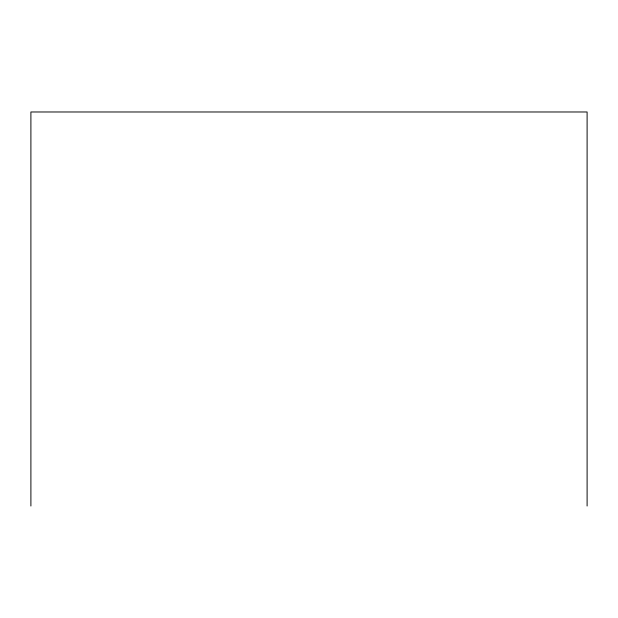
<?xml version="1.0" encoding="UTF-8"?>
<svg xmlns="http://www.w3.org/2000/svg" width="618" height="618" viewBox="0 0 618 618"><rect width="100%" height="100%" fill="white"/><g stroke="black" fill="none" stroke-linecap="round" stroke-linejoin="round"><path stroke-width="0.93" d="M587.1 506.018L587.1 111.982L30.9 111.982L30.9 506.018"/></g></svg>
